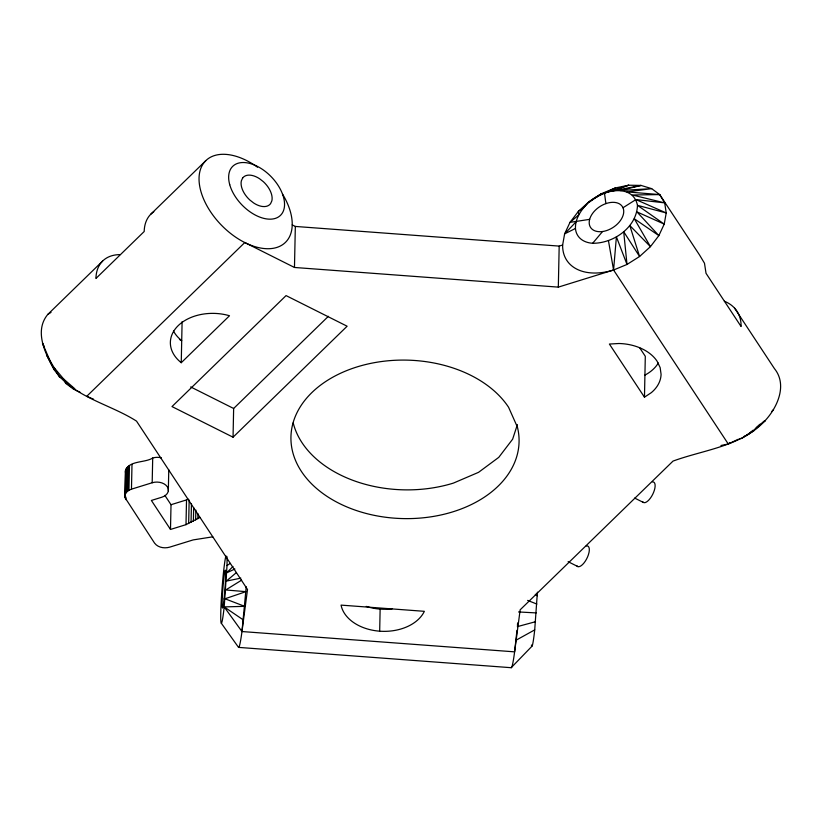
<?xml version="1.0" encoding="UTF-8"?>
<svg xmlns="http://www.w3.org/2000/svg" width="822" height="822" viewBox="0 0 822 822"><rect width="100%" height="100%" fill="white"/><g stroke="black" fill="none" stroke-linecap="round" stroke-linejoin="round"><path stroke-width="1.23" d="M212.785 536.828L193.17 539.91L169.702 547.144C164.492 548.654 157.958 547.699 154.557 543.106L125.006 497.639L125.406 470.821C128.931 460.186 144.98 463.094 152.707 458.008A11.405 7.922 1.2 0 1 161.431 457.864M125.006 497.639L125.643 469.804M124.852 496.601L125.54 493.56L126.064 468.817M125.889 499.622L125.941 497.146M125.54 493.56L126.146 492.614L126.67 467.872M126.146 492.614L126.927 491.741L127.451 466.999M126.927 491.741L127.862 490.94L128.386 466.208M127.862 490.94L128.951 490.241L129.475 465.499M128.951 490.241L131.469 489.162L131.993 464.42M131.469 489.162L152.183 482.75L152.707 458.008M168.325 490.847L168.767 469.814M199.982 517.408L185.998 524.652L170.493 529.45L171.017 504.708L164.873 495.389M181.251 362.708A42.939 29.828 1.2 0 1 178.23 325.604A42.939 29.828 1.2 0 1 229.502 315.751L181.251 362.708L182.104 321.679M185.998 524.652L186.522 499.91L188.3 499.16M188.659 523.522L189.163 500.012M191.053 522.412L191.444 503.855M193.386 521.251L193.673 507.647M195.646 520.028L195.862 510.133M197.855 518.744L197.958 513.801M233.047 437.201L347.12 326.221L286.066 295.601L171.993 406.582L233.047 437.201L233.643 408.483L328.399 316.295M295.334 226.44L559.186 246.097L562.638 245.028L564.622 233.859L570.006 222.361L578.411 211.316L589.271 201.472L601.848 193.509L615.288 187.961L628.666 185.207L641.068 185.433L651.661 188.639L659.706 194.578L664.679 202.87L666.221 212.949L664.227 224.108L658.854 235.606L650.438 246.651L639.578 256.495L627.001 264.458L613.572 270.006L558.323 287.125L294.471 267.469L295.334 226.44L292.221 224.889M379.682 631.183A42.939 29.828 1.2 0 1 341.058 605.115L424.358 611.321A42.939 29.828 1.2 0 1 379.682 631.183L380.134 609.102M558.323 287.125L559.186 246.097M644.469 397.19L609.39 344.048L618.956 343.504A42.96 29.849 1.1 0 1 657.127 361.269L660.148 367.598L661.073 374.267A42.96 29.849 1.1 0 1 651.332 392.639L644.469 397.19L645.301 356.306L639.691 347.809M226.862 556.371A34.226 1.891 -85.7 0 1 227.016 565.587L224.19 606.913L241.966 631.543A57.047 3.144 -85.7 0 1 238.544 647.387L511.181 667.7L531.834 646.359M531.444 645.013A34.226 1.891 -85.7 0 0 534.711 629.888L537.403 592.169M125.406 470.821L125.53 472.897M246.23 586.733L241.966 631.543L514.613 651.846L520.162 609.811L673.023 461.091C704.187 449.644 741.434 446.48 765.128 420.628C777.561 407.219 787.599 384.747 774.396 368.554L734.58 308.147M517.428 625.419L517.624 622.973M615.288 187.961L596.515 196.951L601.848 193.509L589.24 202.109C601.581 190.098 632.765 182.597 637.482 205.336C636.69 227.375 613.541 243.476 592.672 243.271A34.226 22.204 -33.4 0 1 575.451 228.475C575.061 217.707 582.12 208.757 589.271 201.472L583.127 208.285L578.411 211.316L578.606 215.045L570.006 222.361L589.651 219.351M511.181 667.7A57.047 3.144 -85.7 0 0 514.613 651.846L516.956 630.351M241.966 631.543L247.514 589.497L136.524 421.131C109.85 404.003 73.24 397.17 54.303 369.849C45.302 353.717 33.928 331.132 47.768 314.436L102.616 261.077M517.398 424.573L512.63 439.195L498.769 457.351L478.558 472.331L453.374 483.11A114.083 79.22 1.2 0 1 293.197 422.868M592.672 243.271L602.547 231.527A19.019 12.351 -33.4 0 0 622.994 207.74L635.909 199.571L664.679 202.87L632.334 194.999L659.706 194.578L699.512 254.933L704.485 263.225L706.026 273.305L741.084 326.509A57.047 36.99 -33.4 0 0 724.377 301.242M771.817 411.421L773.533 409.582M575.986 221.93L564.622 233.859L575.451 228.475M759.795 424.296L754.617 429.618L765.128 420.628L763.34 421.737M232.975 566.471L226.769 572.8L234.887 569.009M729.802 442.472L728.261 443.983L720.976 445.503M150.878 214.121L205.716 160.763M236.017 572.913L226.327 581.113L240.856 578.133M743.972 436.492L747.373 434.838L753.291 430.101M756.25 427.728L765.128 420.628M747.373 434.838L753.579 430.358M227.016 565.587L230.17 563.419M754.257 430.471L741.68 438.434L739.43 438.701M47.768 314.436L51.026 312.381M241.606 580.168L225.721 589.97L245.901 591.655L224.992 598.776L244.689 606.338L224.19 606.913A34.226 1.891 -85.7 0 1 220.871 609.184A34.226 1.891 -85.7 0 1 225.916 555.919M515.98 640.246L534.711 629.888M738.32 439.236L728.261 443.983L613.572 270.006L608.444 240.661M171.017 504.708L186.522 499.91M517.326 626.641L535.512 621.72M518.538 611.958L536.242 612.914M659.706 194.578L626.991 191.916L651.661 188.639L620.25 190.54L641.068 185.433L612.575 190.961L628.666 185.207L604.478 193.139L605.896 203.599M72.685 388.508L74.802 388.765L63.654 379.024L54.139 367.67L46.916 355.464L54.303 369.849L54.139 367.67L59.4 376.969L63.654 379.024L65.668 383.329L72.685 388.508A34.226 20.314 45.8 0 0 79.981 392.135M527.621 600.399L536.848 604.057M635.909 199.571L666.221 212.949L637.482 205.336L664.227 224.108L636.937 211.881L658.854 235.606L634.317 218.765L650.438 246.651L629.796 225.526L639.578 256.495L623.692 231.691L627.001 264.458L616.408 236.859L613.572 270.006A57.047 37.011 -33.4 0 1 562.638 245.028M294.471 267.469L244.781 242.541L86.834 396.214A57.047 33.856 45.8 0 0 93.472 399.122M634.676 498.081L643.451 502.478M179.443 339.496L181.713 340.627A42.939 29.828 1.2 0 1 173.493 331.05M568.105 561.683L577.969 566.625M190.683 386.936L233.643 408.483M224.19 606.913L243.343 619.942M535.286 594.306L537.28 595.765M221.313 623.22L238.544 647.387M170.493 529.45L151.382 500.454L161.739 497.248A11.405 7.922 1.2 0 0 167.318 486.788A11.405 7.922 1.2 0 0 152.183 482.75M44.234 346.514L42.467 343.226L50.748 362.451M119.981 254.615A57.047 33.856 45.8 0 0 95.938 278.463L144.199 231.506A57.047 33.856 45.8 0 1 153.817 211.716M282.501 194.054A57.047 33.856 45.8 0 1 261.725 248.223A57.047 33.856 45.8 0 1 199.088 180.881A57.047 33.856 45.8 0 1 257.553 167.226M652.421 481.887A11.405 4.634 -63.4 0 1 652.709 494.341A11.405 4.634 -63.4 0 1 642.547 501.595M586.189 545.993A11.405 4.634 -63.4 0 1 589.066 552.24L588.367 554.86A11.405 4.634 -63.4 0 1 576.962 565.947M658.309 362.995A42.96 29.849 1.1 0 1 644.9 375.13M392.094 608.835A42.939 29.828 1.2 0 1 366.273 606.4M602.547 231.527A19.019 12.351 -33.4 0 1 593.864 211.778A19.019 12.351 -33.4 0 1 622.994 207.74M242.624 178.045L241.349 180.85A19.019 11.282 45.8 0 0 249.837 200.003L253.69 203.003A19.019 11.282 45.8 0 0 270.582 203.65L271.856 200.845A19.019 11.282 45.8 0 0 263.369 181.693L259.516 178.693A19.019 11.282 45.8 0 0 242.624 178.045M517.428 427.132L508.582 407.27A114.083 79.251 1.2 0 0 317.919 387.213A114.083 79.251 1.2 0 0 375.027 515.507A114.083 79.251 1.2 0 0 517.428 427.132M229.739 184.693A34.226 20.314 45.8 0 0 276.737 217.871A34.226 20.314 45.8 0 0 263.338 169.979A34.226 20.314 45.8 0 0 229.739 184.693M224.067 598.909A19.019 1.048 -85.7 0 0 225.32 570.149A19.019 1.048 -85.7 0 0 222.3 598.252A19.019 1.048 -85.7 0 0 224.067 598.909"/></g></svg>
